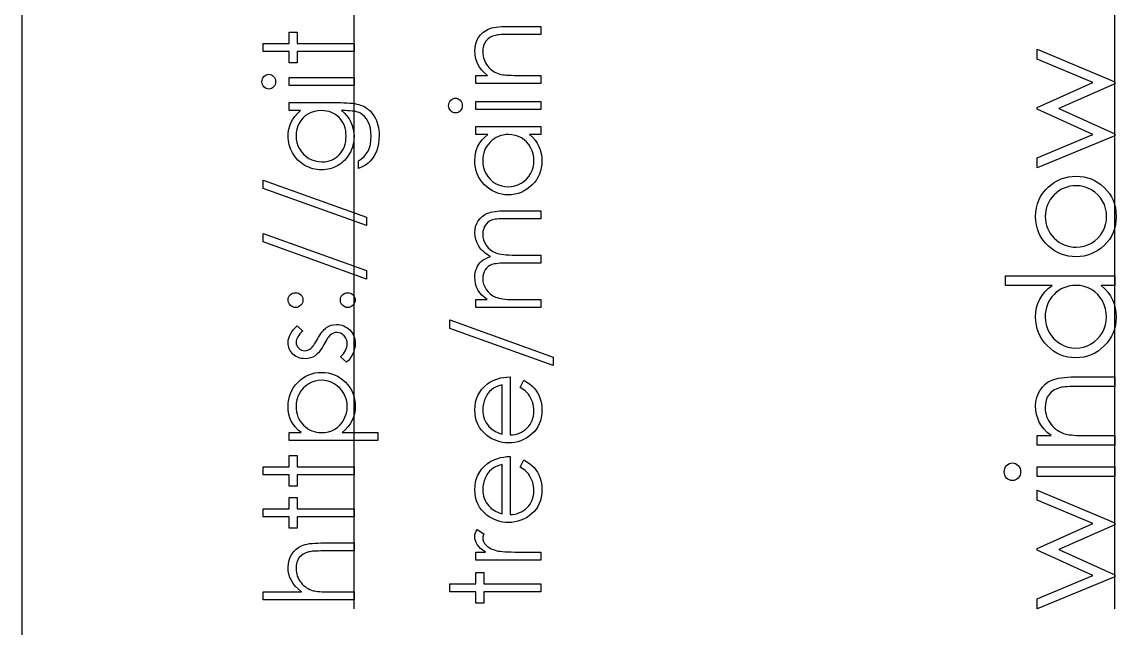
# Model space of a CAD drawing. Header units: millimetres. Extents: x -492 to -44, y 143 to 452.
# Drawn here: x -417.97 to -387.12, y 163.52 to 180.59 of the extents above; entities that cross this region are included whole.
import ezdxf

# ---------------------------------------------------------------- set-up
doc = ezdxf.new("R2010")
doc.units = ezdxf.units.MM

msp = doc.modelspace()

# ---------------------------------------------------------------- linework, layer by layer
at = {"color": 7, "linetype": 'Continuous', "lineweight": 25}
msp.add_line((-417.971, 335.946), (-417.971, 142.946), dxfattribs=at)
at = {"color": 7, "linetype": 'Continuous'}
for p, q in [((-408.607, 164.056), (-408.607, 293.248)), ((-387.161, 164.056), (-387.161, 293.248))]:
    msp.add_line(p, q, dxfattribs=at)
at = {"color": 7, "linetype": 'Continuous', "flags": 128}
for points in [[(-405.171, 178.863), (-405.171, 179.088), (-405.171, 179.088), (-404.841, 179.088), (-404.841, 179.088), (-404.929, 179.161), (-405.004, 179.238), (-405.067, 179.32), (-405.117, 179.405), (-405.154, 179.493), (-405.181, 179.586), (-405.197, 179.683), (-405.203, 179.783), (-405.203, 179.783), (-405.196, 179.884), (-405.177, 179.979), (-405.145, 180.068), (-405.1, 180.151), (-405.044, 180.227), (-404.978, 180.292), (-404.905, 180.346), (-404.822, 180.389), (-404.775, 180.407), (-404.722, 180.423), (-404.663, 180.436), (-404.598, 180.447), (-404.527, 180.455), (-404.45, 180.461), (-404.366, 180.465), (-404.277, 180.466), (-404.277, 180.466), (-403.344, 180.466), (-403.344, 180.466), (-403.344, 180.242), (-403.344, 180.242), (-404.203, 180.242), (-404.203, 180.242), (-404.278, 180.241), (-404.346, 180.24), (-404.407, 180.238), (-404.463, 180.235), (-404.512, 180.231), (-404.554, 180.227), (-404.59, 180.221), (-404.619, 180.215), (-404.619, 180.215), (-404.703, 180.19), (-404.776, 180.154), (-404.838, 180.109), (-404.888, 180.054), (-404.928, 179.99), (-404.956, 179.917), (-404.973, 179.835), (-404.978, 179.744), (-404.978, 179.744), (-404.976, 179.69), (-404.97, 179.637), (-404.959, 179.586), (-404.943, 179.536), (-404.924, 179.487), (-404.9, 179.44), (-404.872, 179.395), (-404.839, 179.351), (-404.803, 179.309), (-404.766, 179.272), (-404.726, 179.237), (-404.683, 179.207), (-404.639, 179.18), (-404.593, 179.157), (-404.545, 179.138), (-404.495, 179.122), (-404.495, 179.122), (-404.458, 179.114), (-404.414, 179.107), (-404.363, 179.101), (-404.305, 179.096), (-404.24, 179.093), (-404.169, 179.09), (-404.09, 179.088), (-404.004, 179.088), (-404.004, 179.088), (-403.344, 179.088), (-403.344, 179.088), (-403.344, 178.863), (-403.344, 178.863), (-405.171, 178.863)], [(-411.17, 179.761), (-411.171, 179.985), (-411.171, 179.985), (-410.434, 179.985), (-410.434, 179.985), (-410.434, 180.306), (-410.434, 180.306), (-410.209, 180.306), (-410.209, 180.306), (-410.209, 179.985), (-410.209, 179.985), (-408.607, 179.985), (-408.607, 179.985), (-408.607, 179.761), (-408.607, 179.761), (-410.209, 179.761), (-410.209, 179.761), (-410.209, 179.44), (-410.209, 179.44), (-410.434, 179.44), (-410.434, 179.44), (-410.434, 179.761), (-410.434, 179.761), (-411.171, 179.761)], [(-389.353, 176.479), (-389.353, 176.768), (-389.353, 176.768), (-387.776, 177.421), (-387.776, 177.421), (-389.353, 178.137), (-389.353, 178.137), (-389.353, 178.183), (-389.353, 178.183), (-387.776, 178.883), (-387.776, 178.883), (-389.353, 179.542), (-389.353, 179.542), (-389.353, 179.825), (-389.353, 179.825), (-387.161, 178.908), (-387.161, 178.908), (-387.161, 178.853), (-387.161, 178.853), (-388.738, 178.152), (-388.738, 178.152), (-387.161, 177.437), (-387.161, 177.437), (-387.161, 177.387), (-387.161, 177.387), (-389.353, 176.479)], [(-411.203, 178.91), (-411.199, 178.952), (-411.189, 178.991), (-411.171, 179.026), (-411.146, 179.058), (-411.117, 179.085), (-411.084, 179.104), (-411.048, 179.116), (-411.009, 179.12), (-411.009, 179.12), (-410.972, 179.116), (-410.937, 179.104), (-410.904, 179.085), (-410.875, 179.058), (-410.85, 179.026), (-410.832, 178.991), (-410.822, 178.952), (-410.818, 178.91), (-410.818, 178.91), (-410.822, 178.869), (-410.832, 178.832), (-410.85, 178.796), (-410.875, 178.764), (-410.904, 178.738), (-410.937, 178.719), (-410.972, 178.707), (-411.009, 178.703), (-411.009, 178.703), (-411.048, 178.707), (-411.084, 178.719), (-411.117, 178.738), (-411.146, 178.764), (-411.171, 178.796), (-411.189, 178.832), (-411.199, 178.869), (-411.203, 178.91)], [(-410.434, 178.799), (-410.434, 179.024), (-410.434, 179.024), (-408.607, 179.024), (-408.607, 179.024), (-408.607, 178.799), (-408.607, 178.799), (-410.434, 178.799)], [(-410.434, 178.094), (-410.434, 178.319), (-410.434, 178.319), (-408.984, 178.319), (-408.984, 178.319), (-408.891, 178.318), (-408.805, 178.315), (-408.725, 178.309), (-408.652, 178.302), (-408.585, 178.292), (-408.525, 178.281), (-408.471, 178.267), (-408.423, 178.252), (-408.423, 178.252), (-408.362, 178.227), (-408.305, 178.198), (-408.252, 178.165), (-408.201, 178.127), (-408.155, 178.085), (-408.112, 178.04), (-408.073, 177.989), (-408.037, 177.935), (-408.005, 177.877), (-407.978, 177.817), (-407.955, 177.753), (-407.936, 177.687), (-407.921, 177.617), (-407.91, 177.545), (-407.903, 177.47), (-407.901, 177.393), (-407.901, 177.393), (-407.905, 177.279), (-407.918, 177.172), (-407.939, 177.071), (-407.969, 176.975), (-408.005, 176.887), (-408.047, 176.807), (-408.095, 176.736), (-408.148, 176.674), (-408.211, 176.617), (-408.287, 176.562), (-408.376, 176.51), (-408.478, 176.46), (-408.478, 176.46), (-408.478, 176.684), (-408.478, 176.684), (-408.394, 176.74), (-408.322, 176.805), (-408.262, 176.877), (-408.212, 176.957), (-408.174, 177.045), (-408.147, 177.144), (-408.131, 177.252), (-408.126, 177.371), (-408.126, 177.371), (-408.131, 177.488), (-408.147, 177.596), (-408.174, 177.694), (-408.212, 177.783), (-408.259, 177.861), (-408.31, 177.927), (-408.367, 177.98), (-408.429, 178.023), (-408.465, 178.04), (-408.505, 178.054), (-408.552, 178.066), (-408.603, 178.076), (-408.66, 178.084), (-408.722, 178.09), (-408.789, 178.093), (-408.862, 178.094), (-408.862, 178.094), (-408.957, 178.094), (-408.957, 178.094), (-408.877, 178.024), (-408.807, 177.947), (-408.747, 177.862), (-408.697, 177.77), (-408.658, 177.673), (-408.629, 177.573), (-408.612, 177.47), (-408.607, 177.364), (-408.607, 177.364), (-408.609, 177.301), (-408.614, 177.24), (-408.624, 177.179), (-408.638, 177.12), (-408.655, 177.061), (-408.676, 177.003), (-408.702, 176.946), (-408.731, 176.891), (-408.763, 176.837), (-408.798, 176.787), (-408.836, 176.739), (-408.877, 176.694), (-408.92, 176.653), (-408.965, 176.615), (-409.014, 176.58), (-409.065, 176.548), (-409.118, 176.52), (-409.173, 176.496), (-409.228, 176.475), (-409.285, 176.458), (-409.343, 176.445), (-409.403, 176.435), (-409.464, 176.429), (-409.526, 176.427), (-409.526, 176.427), (-409.588, 176.429), (-409.65, 176.436), (-409.71, 176.445), (-409.769, 176.459), (-409.827, 176.477), (-409.884, 176.498), (-409.94, 176.524), (-409.995, 176.553), (-410.048, 176.586), (-410.098, 176.622), (-410.145, 176.661), (-410.19, 176.703), (-410.231, 176.749), (-410.27, 176.797), (-410.306, 176.848), (-410.339, 176.902), (-410.368, 176.958), (-410.394, 177.014), (-410.416, 177.072), (-410.434, 177.13), (-410.448, 177.189), (-410.458, 177.249), (-410.464, 177.31), (-410.466, 177.371), (-410.466, 177.371), (-410.461, 177.472), (-410.446, 177.569), (-410.422, 177.662), (-410.388, 177.753), (-410.342, 177.84), (-410.281, 177.927), (-410.205, 178.011), (-410.114, 178.094), (-410.114, 178.094), (-410.434, 178.094)], [(-405.94, 178.237), (-405.936, 178.279), (-405.926, 178.318), (-405.908, 178.353), (-405.883, 178.385), (-405.854, 178.412), (-405.821, 178.431), (-405.785, 178.443), (-405.747, 178.447), (-405.747, 178.447), (-405.709, 178.443), (-405.674, 178.431), (-405.641, 178.412), (-405.612, 178.385), (-405.587, 178.353), (-405.569, 178.318), (-405.559, 178.279), (-405.555, 178.237), (-405.555, 178.237), (-405.559, 178.196), (-405.569, 178.159), (-405.587, 178.123), (-405.612, 178.091), (-405.641, 178.065), (-405.674, 178.046), (-405.709, 178.034), (-405.747, 178.03), (-405.747, 178.03), (-405.785, 178.034), (-405.821, 178.046), (-405.854, 178.065), (-405.883, 178.091), (-405.908, 178.123), (-405.926, 178.159), (-405.936, 178.196), (-405.94, 178.237)], [(-405.171, 178.126), (-405.171, 178.351), (-405.171, 178.351), (-403.344, 178.351), (-403.344, 178.351), (-403.344, 178.126), (-403.344, 178.126), (-405.171, 178.126)], [(-410.241, 177.389), (-410.235, 177.291), (-410.217, 177.196), (-410.188, 177.106), (-410.146, 177.018), (-410.093, 176.937), (-410.032, 176.865), (-409.961, 176.803), (-409.882, 176.749), (-409.796, 176.706), (-409.706, 176.676), (-409.613, 176.658), (-409.517, 176.652), (-409.517, 176.652), (-409.444, 176.655), (-409.375, 176.664), (-409.308, 176.68), (-409.245, 176.702), (-409.186, 176.73), (-409.129, 176.765), (-409.075, 176.806), (-409.025, 176.853), (-408.98, 176.905), (-408.94, 176.961), (-408.907, 177.021), (-408.88, 177.085), (-408.859, 177.152), (-408.843, 177.223), (-408.834, 177.297), (-408.831, 177.376), (-408.831, 177.376), (-408.834, 177.455), (-408.843, 177.53), (-408.858, 177.601), (-408.879, 177.668), (-408.906, 177.731), (-408.94, 177.79), (-408.979, 177.846), (-409.024, 177.897), (-409.074, 177.943), (-409.128, 177.983), (-409.186, 178.017), (-409.247, 178.045), (-409.312, 178.067), (-409.381, 178.082), (-409.453, 178.091), (-409.53, 178.094), (-409.53, 178.094), (-409.63, 178.089), (-409.723, 178.072), (-409.812, 178.043), (-409.895, 178.004), (-409.971, 177.953), (-410.038, 177.894), (-410.098, 177.825), (-410.149, 177.747), (-410.189, 177.662), (-410.218, 177.574), (-410.235, 177.483), (-410.241, 177.389)], [(-405.171, 177.645), (-403.344, 177.645), (-403.344, 177.645), (-403.344, 177.421), (-403.344, 177.421), (-403.66, 177.421), (-403.66, 177.421), (-403.576, 177.343), (-403.503, 177.262), (-403.443, 177.175), (-403.395, 177.084), (-403.359, 176.988), (-403.333, 176.888), (-403.317, 176.784), (-403.312, 176.675), (-403.312, 176.675), (-403.316, 176.578), (-403.329, 176.485), (-403.351, 176.395), (-403.381, 176.309), (-403.42, 176.227), (-403.467, 176.148), (-403.524, 176.073), (-403.589, 176.001), (-403.66, 175.936), (-403.734, 175.879), (-403.813, 175.832), (-403.896, 175.792), (-403.982, 175.761), (-404.071, 175.74), (-404.165, 175.727), (-404.262, 175.722), (-404.262, 175.722), (-404.357, 175.727), (-404.45, 175.74), (-404.538, 175.762), (-404.623, 175.793), (-404.704, 175.833), (-404.782, 175.881), (-404.856, 175.938), (-404.927, 176.004), (-404.991, 176.076), (-405.048, 176.152), (-405.095, 176.231), (-405.134, 176.314), (-405.164, 176.401), (-405.186, 176.491), (-405.198, 176.585), (-405.203, 176.682), (-405.203, 176.682), (-405.197, 176.794), (-405.181, 176.9), (-405.153, 177), (-405.114, 177.096), (-405.063, 177.185), (-404.999, 177.27), (-404.922, 177.348), (-404.833, 177.421), (-404.833, 177.421), (-405.171, 177.421), (-405.171, 177.421), (-405.171, 177.645)], [(-404.978, 176.685), (-404.972, 176.587), (-404.955, 176.493), (-404.925, 176.402), (-404.884, 176.316), (-404.832, 176.236), (-404.771, 176.164), (-404.7, 176.101), (-404.62, 176.046), (-404.534, 176.003), (-404.445, 175.972), (-404.353, 175.953), (-404.26, 175.947), (-404.26, 175.947), (-404.167, 175.953), (-404.075, 175.972), (-403.987, 176.003), (-403.9, 176.047), (-403.819, 176.102), (-403.746, 176.166), (-403.684, 176.238), (-403.632, 176.318), (-403.59, 176.405), (-403.56, 176.495), (-403.542, 176.587), (-403.536, 176.683), (-403.536, 176.683), (-403.542, 176.78), (-403.56, 176.875), (-403.59, 176.966), (-403.631, 177.055), (-403.683, 177.138), (-403.743, 177.211), (-403.811, 177.273), (-403.888, 177.326), (-403.972, 177.367), (-404.06, 177.398), (-404.154, 177.415), (-404.253, 177.421), (-404.253, 177.421), (-404.329, 177.418), (-404.401, 177.408), (-404.471, 177.391), (-404.537, 177.368), (-404.6, 177.338), (-404.66, 177.301), (-404.717, 177.258), (-404.771, 177.208), (-404.819, 177.154), (-404.862, 177.096), (-404.897, 177.035), (-404.926, 176.971), (-404.949, 176.904), (-404.965, 176.834), (-404.975, 176.761), (-404.978, 176.685)], [(-389.392, 175.115), (-389.386, 175.238), (-389.369, 175.355), (-389.341, 175.467), (-389.302, 175.574), (-389.251, 175.675), (-389.189, 175.771), (-389.115, 175.862), (-389.031, 175.948), (-389.031, 175.948), (-388.947, 176.018), (-388.858, 176.079), (-388.767, 176.131), (-388.671, 176.173), (-388.572, 176.206), (-388.469, 176.229), (-388.362, 176.243), (-388.251, 176.248), (-388.251, 176.248), (-388.14, 176.243), (-388.032, 176.228), (-387.928, 176.204), (-387.828, 176.169), (-387.731, 176.124), (-387.637, 176.07), (-387.547, 176.005), (-387.461, 175.931), (-387.382, 175.848), (-387.313, 175.761), (-387.255, 175.667), (-387.207, 175.568), (-387.17, 175.463), (-387.144, 175.353), (-387.128, 175.237), (-387.123, 175.115), (-387.123, 175.115), (-387.128, 174.992), (-387.144, 174.875), (-387.17, 174.765), (-387.207, 174.66), (-387.255, 174.56), (-387.313, 174.466), (-387.382, 174.378), (-387.461, 174.296), (-387.547, 174.222), (-387.637, 174.157), (-387.731, 174.103), (-387.828, 174.058), (-387.928, 174.023), (-388.032, 173.999), (-388.14, 173.984), (-388.251, 173.979), (-388.251, 173.979), (-388.361, 173.984), (-388.468, 173.997), (-388.571, 174.021), (-388.669, 174.054), (-388.765, 174.096), (-388.857, 174.148), (-388.945, 174.209), (-389.029, 174.279), (-389.029, 174.279), (-389.114, 174.365), (-389.188, 174.455), (-389.25, 174.551), (-389.301, 174.654), (-389.341, 174.761), (-389.369, 174.873), (-389.386, 174.991), (-389.392, 175.115)], [(-411.17, 176.139), (-408.254, 175.093), (-408.254, 175.093), (-408.254, 174.857), (-408.254, 174.857), (-411.171, 175.903), (-411.171, 175.903), (-411.171, 176.139)], [(-389.122, 175.113), (-389.118, 175.026), (-389.106, 174.942), (-389.087, 174.861), (-389.059, 174.783), (-389.023, 174.708), (-388.979, 174.637), (-388.927, 174.568), (-388.867, 174.503), (-388.802, 174.443), (-388.733, 174.392), (-388.66, 174.348), (-388.585, 174.312), (-388.506, 174.284), (-388.424, 174.264), (-388.338, 174.252), (-388.249, 174.248), (-388.249, 174.248), (-388.135, 174.255), (-388.023, 174.277), (-387.916, 174.314), (-387.814, 174.364), (-387.719, 174.427), (-387.635, 174.501), (-387.563, 174.585), (-387.502, 174.678), (-387.454, 174.78), (-387.419, 174.886), (-387.398, 174.997), (-387.392, 175.113), (-387.392, 175.113), (-387.398, 175.229), (-387.419, 175.341), (-387.454, 175.446), (-387.502, 175.548), (-387.563, 175.642), (-387.635, 175.726), (-387.719, 175.799), (-387.814, 175.862), (-387.916, 175.913), (-388.023, 175.95), (-388.135, 175.972), (-388.249, 175.979), (-388.249, 175.979), (-388.338, 175.975), (-388.424, 175.963), (-388.506, 175.943), (-388.585, 175.915), (-388.66, 175.879), (-388.733, 175.835), (-388.802, 175.783), (-388.867, 175.723), (-388.927, 175.657), (-388.979, 175.589), (-389.023, 175.517), (-389.059, 175.443), (-389.087, 175.365), (-389.106, 175.284), (-389.118, 175.2), (-389.123, 175.113)], [(-405.171, 172.549), (-405.171, 172.774), (-405.171, 172.774), (-404.853, 172.774), (-404.853, 172.774), (-404.935, 172.836), (-405.005, 172.899), (-405.064, 172.962), (-405.11, 173.027), (-405.11, 173.027), (-405.151, 173.118), (-405.18, 173.211), (-405.197, 173.306), (-405.203, 173.404), (-405.203, 173.404), (-405.199, 173.47), (-405.19, 173.534), (-405.173, 173.596), (-405.15, 173.657), (-405.122, 173.715), (-405.089, 173.766), (-405.052, 173.813), (-405.011, 173.853), (-404.963, 173.89), (-404.905, 173.924), (-404.838, 173.956), (-404.762, 173.985), (-404.762, 173.985), (-404.814, 174.015), (-404.863, 174.047), (-404.909, 174.081), (-404.952, 174.117), (-404.991, 174.154), (-405.028, 174.193), (-405.061, 174.234), (-405.091, 174.278), (-405.14, 174.367), (-405.175, 174.46), (-405.196, 174.555), (-405.203, 174.655), (-405.203, 174.655), (-405.197, 174.747), (-405.179, 174.833), (-405.15, 174.914), (-405.108, 174.989), (-405.056, 175.056), (-404.994, 175.115), (-404.923, 175.164), (-404.843, 175.204), (-404.798, 175.22), (-404.748, 175.234), (-404.691, 175.246), (-404.63, 175.256), (-404.564, 175.264), (-404.493, 175.269), (-404.416, 175.273), (-404.333, 175.274), (-404.333, 175.274), (-403.344, 175.274), (-403.344, 175.274), (-403.344, 175.049), (-403.344, 175.049), (-404.334, 175.049), (-404.334, 175.049), (-404.404, 175.049), (-404.469, 175.047), (-404.528, 175.043), (-404.581, 175.039), (-404.628, 175.033), (-404.67, 175.025), (-404.706, 175.017), (-404.736, 175.007), (-404.788, 174.982), (-404.835, 174.949), (-404.876, 174.909), (-404.912, 174.861), (-404.941, 174.808), (-404.962, 174.749), (-404.974, 174.685), (-404.978, 174.616), (-404.978, 174.616), (-404.972, 174.531), (-404.953, 174.451), (-404.922, 174.373), (-404.878, 174.3), (-404.824, 174.232), (-404.762, 174.175), (-404.69, 174.128), (-404.611, 174.09), (-404.566, 174.074), (-404.514, 174.061), (-404.455, 174.05), (-404.388, 174.04), (-404.316, 174.033), (-404.236, 174.028), (-404.149, 174.025), (-404.054, 174.024), (-404.054, 174.024), (-403.344, 174.024), (-403.344, 174.024), (-403.344, 173.799), (-403.344, 173.799), (-404.273, 173.799), (-404.273, 173.799), (-404.351, 173.799), (-404.424, 173.797), (-404.49, 173.793), (-404.549, 173.789), (-404.601, 173.783), (-404.647, 173.776), (-404.686, 173.767), (-404.719, 173.757), (-404.775, 173.733), (-404.825, 173.7), (-404.869, 173.66), (-404.908, 173.611), (-404.939, 173.557), (-404.961, 173.498), (-404.974, 173.434), (-404.978, 173.365), (-404.978, 173.365), (-404.972, 173.283), (-404.954, 173.205), (-404.923, 173.129), (-404.881, 173.056), (-404.828, 172.988), (-404.766, 172.93), (-404.696, 172.882), (-404.618, 172.843), (-404.574, 172.827), (-404.525, 172.813), (-404.47, 172.801), (-404.409, 172.791), (-404.343, 172.783), (-404.272, 172.778), (-404.195, 172.775), (-404.113, 172.774), (-404.113, 172.774), (-403.344, 172.774), (-403.344, 172.774), (-403.344, 172.549), (-403.344, 172.549), (-405.171, 172.549)], [(-411.17, 174.633), (-408.254, 173.587), (-408.254, 173.587), (-408.254, 173.351), (-408.254, 173.351), (-411.171, 174.396), (-411.171, 174.396), (-411.171, 174.633)], [(-390.238, 173.44), (-387.161, 173.44), (-387.161, 173.44), (-387.161, 173.171), (-387.161, 173.171), (-387.54, 173.171), (-387.54, 173.171), (-387.439, 173.078), (-387.352, 172.98), (-387.281, 172.875), (-387.223, 172.766), (-387.179, 172.651), (-387.148, 172.532), (-387.129, 172.406), (-387.123, 172.276), (-387.123, 172.276), (-387.128, 172.16), (-387.144, 172.048), (-387.169, 171.94), (-387.206, 171.837), (-387.252, 171.738), (-387.31, 171.643), (-387.377, 171.553), (-387.455, 171.467), (-387.54, 171.389), (-387.63, 171.321), (-387.724, 171.264), (-387.823, 171.216), (-387.927, 171.179), (-388.034, 171.154), (-388.147, 171.138), (-388.263, 171.133), (-388.263, 171.133), (-388.377, 171.138), (-388.488, 171.154), (-388.594, 171.18), (-388.696, 171.217), (-388.793, 171.265), (-388.886, 171.323), (-388.976, 171.391), (-389.061, 171.47), (-389.138, 171.557), (-389.206, 171.648), (-389.263, 171.743), (-389.309, 171.843), (-389.346, 171.947), (-389.371, 172.055), (-389.386, 172.167), (-389.392, 172.284), (-389.392, 172.284), (-389.385, 172.418), (-389.363, 172.545), (-389.327, 172.666), (-389.276, 172.78), (-389.211, 172.888), (-389.132, 172.99), (-389.037, 173.083), (-388.929, 173.171), (-388.929, 173.171), (-390.238, 173.171), (-390.238, 173.171), (-390.238, 173.44)], [(-389.122, 172.288), (-389.115, 172.17), (-389.094, 172.057), (-389.059, 171.949), (-389.01, 171.845), (-388.947, 171.749), (-388.874, 171.663), (-388.788, 171.587), (-388.692, 171.521), (-388.589, 171.469), (-388.482, 171.432), (-388.373, 171.409), (-388.26, 171.402), (-388.26, 171.402), (-388.148, 171.41), (-388.039, 171.432), (-387.933, 171.47), (-387.828, 171.523), (-387.731, 171.589), (-387.644, 171.664), (-387.57, 171.751), (-387.507, 171.848), (-387.456, 171.952), (-387.421, 172.059), (-387.399, 172.17), (-387.392, 172.285), (-387.392, 172.285), (-387.399, 172.402), (-387.42, 172.515), (-387.456, 172.625), (-387.506, 172.732), (-387.568, 172.832), (-387.64, 172.919), (-387.722, 172.994), (-387.814, 173.057), (-387.915, 173.107), (-388.021, 173.143), (-388.133, 173.164), (-388.252, 173.171), (-388.252, 173.171), (-388.343, 173.167), (-388.43, 173.155), (-388.514, 173.135), (-388.593, 173.107), (-388.669, 173.071), (-388.741, 173.027), (-388.809, 172.976), (-388.873, 172.916), (-388.931, 172.85), (-388.983, 172.781), (-389.025, 172.708), (-389.06, 172.631), (-389.088, 172.551), (-389.107, 172.467), (-389.119, 172.379), (-389.123, 172.288)], [(-410.465, 172.758), (-410.462, 172.799), (-410.451, 172.838), (-410.432, 172.873), (-410.405, 172.905), (-410.373, 172.931), (-410.338, 172.951), (-410.299, 172.962), (-410.257, 172.966), (-410.257, 172.966), (-410.215, 172.962), (-410.177, 172.951), (-410.142, 172.931), (-410.11, 172.905), (-410.083, 172.873), (-410.064, 172.838), (-410.053, 172.799), (-410.049, 172.758), (-410.049, 172.758), (-410.053, 172.716), (-410.064, 172.678), (-410.083, 172.642), (-410.11, 172.61), (-410.142, 172.584), (-410.177, 172.565), (-410.215, 172.553), (-410.257, 172.549), (-410.257, 172.549), (-410.298, 172.553), (-410.337, 172.565), (-410.372, 172.584), (-410.404, 172.61), (-410.431, 172.642), (-410.45, 172.678), (-410.462, 172.716), (-410.466, 172.758)], [(-408.991, 172.758), (-408.987, 172.799), (-408.976, 172.838), (-408.957, 172.873), (-408.931, 172.905), (-408.899, 172.931), (-408.864, 172.951), (-408.825, 172.962), (-408.783, 172.966), (-408.783, 172.966), (-408.742, 172.962), (-408.703, 172.951), (-408.668, 172.931), (-408.636, 172.905), (-408.609, 172.873), (-408.59, 172.838), (-408.579, 172.799), (-408.575, 172.758), (-408.575, 172.758), (-408.579, 172.716), (-408.59, 172.678), (-408.609, 172.642), (-408.636, 172.61), (-408.668, 172.584), (-408.703, 172.565), (-408.742, 172.553), (-408.783, 172.549), (-408.783, 172.549), (-408.825, 172.553), (-408.864, 172.565), (-408.899, 172.584), (-408.931, 172.61), (-408.957, 172.642), (-408.976, 172.678), (-408.987, 172.716), (-408.991, 172.758)], [(-405.908, 172.197), (-402.991, 171.151), (-402.991, 171.151), (-402.991, 170.915), (-402.991, 170.915), (-405.908, 171.96), (-405.908, 171.96), (-405.908, 172.197)], [(-410.206, 172.036), (-410.049, 171.884), (-410.049, 171.884), (-410.094, 171.844), (-410.133, 171.804), (-410.166, 171.764), (-410.193, 171.725), (-410.214, 171.685), (-410.229, 171.646), (-410.238, 171.607), (-410.241, 171.569), (-410.241, 171.569), (-410.237, 171.522), (-410.223, 171.478), (-410.2, 171.438), (-410.168, 171.401), (-410.129, 171.37), (-410.087, 171.349), (-410.043, 171.336), (-409.995, 171.331), (-409.995, 171.331), (-409.952, 171.335), (-409.911, 171.347), (-409.87, 171.366), (-409.83, 171.393), (-409.83, 171.393), (-409.809, 171.411), (-409.788, 171.433), (-409.765, 171.459), (-409.742, 171.49), (-409.718, 171.525), (-409.693, 171.564), (-409.668, 171.607), (-409.641, 171.654), (-409.641, 171.654), (-409.608, 171.712), (-409.576, 171.766), (-409.543, 171.814), (-409.511, 171.858), (-409.479, 171.896), (-409.447, 171.93), (-409.416, 171.959), (-409.385, 171.983), (-409.385, 171.983), (-409.32, 172.02), (-409.251, 172.047), (-409.179, 172.063), (-409.102, 172.069), (-409.102, 172.069), (-409.048, 172.066), (-408.996, 172.059), (-408.946, 172.047), (-408.899, 172.03), (-408.853, 172.008), (-408.809, 171.982), (-408.768, 171.951), (-408.728, 171.915), (-408.692, 171.876), (-408.661, 171.834), (-408.635, 171.79), (-408.613, 171.743), (-408.596, 171.694), (-408.584, 171.643), (-408.577, 171.589), (-408.575, 171.533), (-408.575, 171.533), (-408.579, 171.458), (-408.591, 171.384), (-408.612, 171.312), (-408.641, 171.241), (-408.677, 171.175), (-408.719, 171.114), (-408.767, 171.059), (-408.822, 171.011), (-408.822, 171.011), (-408.991, 171.16), (-408.991, 171.16), (-408.946, 171.203), (-408.907, 171.246), (-408.874, 171.291), (-408.847, 171.335), (-408.826, 171.381), (-408.811, 171.427), (-408.802, 171.474), (-408.799, 171.522), (-408.799, 171.522), (-408.804, 171.586), (-408.821, 171.646), (-408.848, 171.7), (-408.887, 171.75), (-408.932, 171.791), (-408.982, 171.821), (-409.035, 171.838), (-409.093, 171.844), (-409.093, 171.844), (-409.14, 171.84), (-409.185, 171.829), (-409.228, 171.81), (-409.267, 171.783), (-409.267, 171.783), (-409.286, 171.765), (-409.307, 171.742), (-409.329, 171.715), (-409.351, 171.683), (-409.376, 171.646), (-409.401, 171.604), (-409.427, 171.557), (-409.455, 171.506), (-409.455, 171.506), (-409.487, 171.45), (-409.519, 171.399), (-409.55, 171.353), (-409.581, 171.311), (-409.612, 171.274), (-409.643, 171.242), (-409.674, 171.214), (-409.705, 171.191), (-409.705, 171.191), (-409.768, 171.154), (-409.837, 171.128), (-409.909, 171.112), (-409.986, 171.107), (-409.986, 171.107), (-410.037, 171.109), (-410.085, 171.115), (-410.131, 171.126), (-410.175, 171.14), (-410.217, 171.158), (-410.257, 171.181), (-410.294, 171.207), (-410.329, 171.238), (-410.361, 171.272), (-410.389, 171.308), (-410.413, 171.346), (-410.432, 171.386), (-410.447, 171.428), (-410.457, 171.473), (-410.464, 171.52), (-410.466, 171.569), (-410.466, 171.569), (-410.462, 171.627), (-410.45, 171.685), (-410.429, 171.743), (-410.4, 171.802), (-410.364, 171.86), (-410.319, 171.919), (-410.267, 171.978), (-410.206, 172.036)], [(-410.434, 168.799), (-410.434, 169.024), (-410.434, 169.024), (-410.095, 169.024), (-410.095, 169.024), (-410.185, 169.097), (-410.262, 169.176), (-410.326, 169.26), (-410.377, 169.35), (-410.416, 169.445), (-410.444, 169.545), (-410.46, 169.651), (-410.466, 169.762), (-410.466, 169.762), (-410.461, 169.859), (-410.449, 169.953), (-410.427, 170.043), (-410.396, 170.13), (-410.358, 170.213), (-410.31, 170.292), (-410.254, 170.368), (-410.19, 170.44), (-410.119, 170.507), (-410.044, 170.564), (-409.967, 170.612), (-409.886, 170.652), (-409.801, 170.683), (-409.712, 170.705), (-409.62, 170.718), (-409.525, 170.722), (-409.525, 170.722), (-409.428, 170.718), (-409.334, 170.705), (-409.245, 170.683), (-409.158, 170.653), (-409.076, 170.613), (-408.997, 170.565), (-408.923, 170.509), (-408.852, 170.443), (-408.786, 170.371), (-408.73, 170.296), (-408.683, 170.217), (-408.644, 170.135), (-408.614, 170.049), (-408.592, 169.959), (-408.579, 169.865), (-408.575, 169.769), (-408.575, 169.769), (-408.58, 169.66), (-408.597, 169.555), (-408.626, 169.456), (-408.666, 169.36), (-408.717, 169.27), (-408.779, 169.183), (-408.853, 169.101), (-408.938, 169.024), (-408.938, 169.024), (-407.934, 169.024), (-407.934, 169.024), (-407.934, 168.799), (-407.934, 168.799), (-410.434, 168.799)], [(-403.921, 170.299), (-403.816, 170.498), (-403.816, 170.498), (-403.732, 170.449), (-403.657, 170.396), (-403.591, 170.34), (-403.533, 170.28), (-403.482, 170.217), (-403.437, 170.149), (-403.399, 170.078), (-403.368, 170.003), (-403.344, 169.923), (-403.326, 169.838), (-403.315, 169.749), (-403.312, 169.654), (-403.312, 169.654), (-403.316, 169.549), (-403.33, 169.45), (-403.352, 169.357), (-403.384, 169.269), (-403.424, 169.188), (-403.474, 169.112), (-403.533, 169.042), (-403.6, 168.979), (-403.673, 168.921), (-403.749, 168.872), (-403.827, 168.83), (-403.907, 168.796), (-403.99, 168.769), (-404.075, 168.75), (-404.163, 168.739), (-404.252, 168.735), (-404.252, 168.735), (-404.336, 168.739), (-404.419, 168.748), (-404.498, 168.765), (-404.576, 168.788), (-404.651, 168.817), (-404.724, 168.853), (-404.794, 168.896), (-404.862, 168.946), (-404.862, 168.946), (-404.942, 169.015), (-405.011, 169.09), (-405.07, 169.171), (-405.118, 169.258), (-405.155, 169.35), (-405.181, 169.447), (-405.197, 169.55), (-405.203, 169.66), (-405.203, 169.66), (-405.197, 169.772), (-405.18, 169.879), (-405.152, 169.979), (-405.113, 170.074), (-405.063, 170.163), (-405, 170.246), (-404.927, 170.324), (-404.843, 170.395), (-404.843, 170.395), (-404.778, 170.441), (-404.708, 170.481), (-404.635, 170.515), (-404.558, 170.543), (-404.477, 170.565), (-404.391, 170.581), (-404.302, 170.59), (-404.209, 170.594), (-404.209, 170.594), (-404.209, 168.96), (-404.209, 168.96), (-404.137, 168.964), (-404.068, 168.974), (-404.002, 168.99), (-403.94, 169.012), (-403.882, 169.039), (-403.826, 169.072), (-403.774, 169.111), (-403.725, 169.156), (-403.681, 169.205), (-403.642, 169.257), (-403.61, 169.311), (-403.583, 169.369), (-403.563, 169.429), (-403.548, 169.492), (-403.539, 169.558), (-403.536, 169.626), (-403.536, 169.626), (-403.539, 169.693), (-403.547, 169.759), (-403.56, 169.824), (-403.579, 169.888), (-403.602, 169.95), (-403.629, 170.006), (-403.659, 170.058), (-403.692, 170.105), (-403.733, 170.15), (-403.785, 170.198), (-403.847, 170.248), (-403.921, 170.299)], [(-389.353, 168.671), (-389.353, 168.94), (-389.353, 168.94), (-388.958, 168.94), (-388.958, 168.94), (-389.064, 169.029), (-389.154, 169.121), (-389.229, 169.219), (-389.288, 169.321), (-389.334, 169.427), (-389.366, 169.538), (-389.385, 169.654), (-389.392, 169.774), (-389.392, 169.774), (-389.384, 169.896), (-389.361, 170.01), (-389.322, 170.117), (-389.268, 170.217), (-389.201, 170.307), (-389.123, 170.385), (-389.034, 170.45), (-388.935, 170.502), (-388.878, 170.524), (-388.815, 170.542), (-388.744, 170.558), (-388.666, 170.571), (-388.581, 170.581), (-388.488, 170.588), (-388.388, 170.593), (-388.281, 170.594), (-388.281, 170.594), (-387.161, 170.594), (-387.161, 170.594), (-387.161, 170.325), (-387.161, 170.325), (-388.192, 170.325), (-388.192, 170.325), (-388.282, 170.324), (-388.364, 170.323), (-388.438, 170.321), (-388.504, 170.317), (-388.563, 170.312), (-388.613, 170.307), (-388.656, 170.3), (-388.691, 170.293), (-388.691, 170.293), (-388.792, 170.262), (-388.879, 170.22), (-388.954, 170.166), (-389.014, 170.1), (-389.062, 170.023), (-389.096, 169.936), (-389.116, 169.837), (-389.123, 169.728), (-389.123, 169.728), (-389.12, 169.663), (-389.112, 169.6), (-389.099, 169.538), (-389.081, 169.478), (-389.057, 169.42), (-389.029, 169.363), (-388.995, 169.309), (-388.956, 169.256), (-388.912, 169.206), (-388.867, 169.161), (-388.819, 169.12), (-388.769, 169.083), (-388.716, 169.051), (-388.66, 169.024), (-388.602, 169), (-388.542, 168.982), (-388.542, 168.982), (-388.498, 168.972), (-388.445, 168.964), (-388.384, 168.957), (-388.314, 168.951), (-388.237, 168.946), (-388.151, 168.943), (-388.056, 168.941), (-387.954, 168.94), (-387.954, 168.94), (-387.161, 168.94), (-387.161, 168.94), (-387.161, 168.671), (-387.161, 168.671), (-389.353, 168.671)], [(-410.241, 169.76), (-410.238, 169.684), (-410.228, 169.611), (-410.212, 169.54), (-410.189, 169.473), (-410.16, 169.409), (-410.125, 169.349), (-410.082, 169.291), (-410.033, 169.236), (-409.98, 169.186), (-409.923, 169.143), (-409.863, 169.107), (-409.8, 169.077), (-409.734, 169.054), (-409.664, 169.037), (-409.592, 169.027), (-409.516, 169.024), (-409.516, 169.024), (-409.417, 169.03), (-409.323, 169.047), (-409.235, 169.077), (-409.151, 169.118), (-409.074, 169.171), (-409.006, 169.234), (-408.946, 169.307), (-408.894, 169.39), (-408.853, 169.48), (-408.822, 169.572), (-408.805, 169.666), (-408.799, 169.763), (-408.799, 169.763), (-408.805, 169.858), (-408.823, 169.951), (-408.853, 170.04), (-408.895, 170.126), (-408.947, 170.207), (-409.009, 170.279), (-409.081, 170.342), (-409.163, 170.397), (-409.25, 170.441), (-409.338, 170.473), (-409.429, 170.491), (-409.523, 170.498), (-409.523, 170.498), (-409.616, 170.492), (-409.707, 170.473), (-409.797, 170.442), (-409.883, 170.398), (-409.963, 170.344), (-410.034, 170.281), (-410.095, 170.209), (-410.147, 170.129), (-410.188, 170.042), (-410.218, 169.952), (-410.235, 169.858), (-410.241, 169.76)], [(-404.433, 170.37), (-404.522, 170.343), (-404.601, 170.311), (-404.671, 170.273), (-404.731, 170.23), (-404.784, 170.181), (-404.831, 170.124), (-404.874, 170.06), (-404.91, 169.988), (-404.94, 169.912), (-404.961, 169.833), (-404.974, 169.753), (-404.978, 169.671), (-404.978, 169.671), (-404.976, 169.604), (-404.968, 169.539), (-404.954, 169.476), (-404.935, 169.417), (-404.911, 169.359), (-404.882, 169.304), (-404.847, 169.251), (-404.807, 169.2), (-404.807, 169.2), (-404.774, 169.165), (-404.737, 169.133), (-404.696, 169.102), (-404.651, 169.074), (-404.603, 169.048), (-404.55, 169.024), (-404.494, 169.003), (-404.434, 168.983), (-404.434, 168.983), (-404.434, 170.37)], [(-411.17, 167.838), (-411.171, 168.062), (-411.171, 168.062), (-410.434, 168.062), (-410.434, 168.062), (-410.434, 168.383), (-410.434, 168.383), (-410.209, 168.383), (-410.209, 168.383), (-410.209, 168.062), (-410.209, 168.062), (-408.607, 168.062), (-408.607, 168.062), (-408.607, 167.838), (-408.607, 167.838), (-410.209, 167.838), (-410.209, 167.838), (-410.209, 167.517), (-410.209, 167.517), (-410.434, 167.517), (-410.434, 167.517), (-410.434, 167.838), (-410.434, 167.838), (-411.171, 167.838)], [(-403.921, 168.055), (-403.816, 168.254), (-403.816, 168.254), (-403.732, 168.205), (-403.657, 168.153), (-403.591, 168.097), (-403.533, 168.037), (-403.482, 167.973), (-403.437, 167.906), (-403.399, 167.834), (-403.368, 167.759), (-403.344, 167.679), (-403.326, 167.595), (-403.315, 167.505), (-403.312, 167.411), (-403.312, 167.411), (-403.316, 167.305), (-403.33, 167.206), (-403.352, 167.113), (-403.384, 167.025), (-403.424, 166.944), (-403.474, 166.869), (-403.533, 166.799), (-403.6, 166.735), (-403.673, 166.678), (-403.749, 166.628), (-403.827, 166.587), (-403.907, 166.553), (-403.99, 166.526), (-404.075, 166.507), (-404.163, 166.496), (-404.252, 166.492), (-404.252, 166.492), (-404.336, 166.495), (-404.419, 166.505), (-404.498, 166.521), (-404.576, 166.544), (-404.651, 166.574), (-404.724, 166.61), (-404.794, 166.653), (-404.862, 166.702), (-404.862, 166.702), (-404.942, 166.772), (-405.011, 166.847), (-405.07, 166.927), (-405.118, 167.014), (-405.155, 167.106), (-405.181, 167.204), (-405.197, 167.307), (-405.203, 167.416), (-405.203, 167.416), (-405.197, 167.528), (-405.18, 167.635), (-405.152, 167.736), (-405.113, 167.83), (-405.063, 167.919), (-405, 168.003), (-404.927, 168.08), (-404.843, 168.152), (-404.843, 168.152), (-404.778, 168.198), (-404.708, 168.237), (-404.635, 168.271), (-404.558, 168.299), (-404.477, 168.321), (-404.391, 168.337), (-404.302, 168.347), (-404.209, 168.351), (-404.209, 168.351), (-404.209, 166.716), (-404.209, 166.716), (-404.137, 166.72), (-404.068, 166.73), (-404.002, 166.747), (-403.94, 166.769), (-403.882, 166.796), (-403.826, 166.829), (-403.774, 166.868), (-403.725, 166.912), (-403.681, 166.961), (-403.642, 167.013), (-403.61, 167.068), (-403.583, 167.125), (-403.563, 167.185), (-403.548, 167.248), (-403.539, 167.314), (-403.536, 167.383), (-403.536, 167.383), (-403.539, 167.45), (-403.547, 167.515), (-403.56, 167.58), (-403.579, 167.644), (-403.602, 167.706), (-403.629, 167.763), (-403.659, 167.814), (-403.692, 167.861), (-403.733, 167.907), (-403.785, 167.954), (-403.847, 168.004), (-403.921, 168.055)], [(-404.433, 168.126), (-404.522, 168.1), (-404.601, 168.067), (-404.671, 168.03), (-404.731, 167.986), (-404.784, 167.937), (-404.831, 167.88), (-404.874, 167.816), (-404.91, 167.745), (-404.94, 167.668), (-404.961, 167.59), (-404.974, 167.51), (-404.978, 167.428), (-404.978, 167.428), (-404.976, 167.36), (-404.968, 167.295), (-404.954, 167.233), (-404.935, 167.173), (-404.911, 167.115), (-404.882, 167.06), (-404.847, 167.007), (-404.807, 166.957), (-404.807, 166.957), (-404.774, 166.922), (-404.737, 166.889), (-404.696, 166.859), (-404.651, 166.831), (-404.603, 166.805), (-404.55, 166.781), (-404.494, 166.759), (-404.434, 166.739), (-404.434, 166.739), (-404.434, 168.126)], [(-390.276, 167.92), (-390.272, 167.97), (-390.26, 168.016), (-390.238, 168.059), (-390.209, 168.097), (-390.173, 168.13), (-390.133, 168.152), (-390.091, 168.166), (-390.044, 168.171), (-390.044, 168.171), (-389.999, 168.166), (-389.957, 168.152), (-389.918, 168.13), (-389.883, 168.097), (-389.853, 168.059), (-389.832, 168.016), (-389.819, 167.97), (-389.815, 167.92), (-389.815, 167.92), (-389.819, 167.871), (-389.832, 167.826), (-389.853, 167.783), (-389.883, 167.744), (-389.918, 167.713), (-389.957, 167.69), (-389.999, 167.676), (-390.044, 167.671), (-390.044, 167.671), (-390.091, 167.676), (-390.133, 167.69), (-390.173, 167.713), (-390.209, 167.744), (-390.238, 167.783), (-390.26, 167.826), (-390.272, 167.871), (-390.276, 167.92)], [(-389.353, 167.786), (-389.353, 168.056), (-389.353, 168.056), (-387.161, 168.056), (-387.161, 168.056), (-387.161, 167.786), (-387.161, 167.786), (-389.353, 167.786)], [(-389.353, 164.056), (-389.353, 164.345), (-389.353, 164.345), (-387.776, 164.998), (-387.776, 164.998), (-389.353, 165.714), (-389.353, 165.714), (-389.353, 165.759), (-389.353, 165.759), (-387.776, 166.46), (-387.776, 166.46), (-389.353, 167.119), (-389.353, 167.119), (-389.353, 167.402), (-389.353, 167.402), (-387.161, 166.485), (-387.161, 166.485), (-387.161, 166.429), (-387.161, 166.429), (-388.738, 165.729), (-388.738, 165.729), (-387.161, 165.014), (-387.161, 165.014), (-387.161, 164.964), (-387.161, 164.964), (-389.353, 164.056)], [(-411.17, 166.652), (-411.171, 166.876), (-411.171, 166.876), (-410.434, 166.876), (-410.434, 166.876), (-410.434, 167.197), (-410.434, 167.197), (-410.209, 167.197), (-410.209, 167.197), (-410.209, 166.876), (-410.209, 166.876), (-408.607, 166.876), (-408.607, 166.876), (-408.607, 166.652), (-408.607, 166.652), (-410.209, 166.652), (-410.209, 166.652), (-410.209, 166.331), (-410.209, 166.331), (-410.434, 166.331), (-410.434, 166.331), (-410.434, 166.652), (-410.434, 166.652), (-411.171, 166.652)], [(-405.171, 165.434), (-405.171, 165.658), (-405.171, 165.658), (-404.902, 165.658), (-404.902, 165.658), (-404.976, 165.709), (-405.039, 165.762), (-405.091, 165.816), (-405.132, 165.871), (-405.163, 165.927), (-405.185, 165.985), (-405.198, 166.044), (-405.203, 166.104), (-405.203, 166.104), (-405.199, 166.151), (-405.187, 166.199), (-405.168, 166.248), (-405.14, 166.299), (-405.14, 166.299), (-404.946, 166.176), (-404.946, 166.176), (-404.96, 166.144), (-404.97, 166.113), (-404.976, 166.086), (-404.978, 166.061), (-404.978, 166.061), (-404.972, 166.008), (-404.954, 165.955), (-404.925, 165.903), (-404.883, 165.852), (-404.857, 165.828), (-404.828, 165.804), (-404.796, 165.783), (-404.76, 165.763), (-404.722, 165.745), (-404.679, 165.728), (-404.633, 165.712), (-404.585, 165.698), (-404.585, 165.698), (-404.541, 165.689), (-404.487, 165.681), (-404.424, 165.674), (-404.35, 165.668), (-404.267, 165.664), (-404.174, 165.661), (-404.071, 165.659), (-403.958, 165.658), (-403.958, 165.658), (-403.344, 165.658), (-403.344, 165.658), (-403.344, 165.434), (-403.344, 165.434), (-405.171, 165.434)], [(-411.17, 164.312), (-411.171, 164.536), (-411.171, 164.536), (-410.088, 164.536), (-410.088, 164.536), (-410.177, 164.611), (-410.254, 164.689), (-410.319, 164.77), (-410.372, 164.855), (-410.413, 164.944), (-410.442, 165.036), (-410.46, 165.132), (-410.466, 165.232), (-410.466, 165.232), (-410.459, 165.333), (-410.44, 165.428), (-410.407, 165.517), (-410.362, 165.6), (-410.306, 165.675), (-410.241, 165.74), (-410.168, 165.794), (-410.085, 165.838), (-410.038, 165.856), (-409.985, 165.872), (-409.927, 165.885), (-409.862, 165.896), (-409.79, 165.904), (-409.713, 165.91), (-409.629, 165.914), (-409.54, 165.915), (-409.54, 165.915), (-408.607, 165.915), (-408.607, 165.915), (-408.607, 165.69), (-408.607, 165.69), (-409.466, 165.69), (-409.466, 165.69), (-409.541, 165.69), (-409.609, 165.689), (-409.67, 165.687), (-409.725, 165.684), (-409.774, 165.68), (-409.817, 165.676), (-409.853, 165.67), (-409.882, 165.664), (-409.882, 165.664), (-409.966, 165.637), (-410.038, 165.601), (-410.101, 165.556), (-410.151, 165.502), (-410.191, 165.438), (-410.219, 165.365), (-410.236, 165.283), (-410.241, 165.192), (-410.241, 165.192), (-410.239, 165.138), (-410.233, 165.085), (-410.222, 165.034), (-410.206, 164.984), (-410.187, 164.936), (-410.163, 164.889), (-410.135, 164.843), (-410.102, 164.799), (-410.066, 164.758), (-410.028, 164.72), (-409.988, 164.686), (-409.946, 164.656), (-409.902, 164.629), (-409.856, 164.606), (-409.808, 164.587), (-409.757, 164.571), (-409.757, 164.571), (-409.721, 164.563), (-409.677, 164.556), (-409.627, 164.55), (-409.569, 164.545), (-409.504, 164.541), (-409.432, 164.538), (-409.353, 164.537), (-409.267, 164.536), (-409.267, 164.536), (-408.607, 164.536), (-408.607, 164.536), (-408.607, 164.312), (-408.607, 164.312), (-411.171, 164.312)], [(-405.908, 164.536), (-405.908, 164.761), (-405.908, 164.761), (-405.171, 164.761), (-405.171, 164.761), (-405.171, 165.081), (-405.171, 165.081), (-404.946, 165.081), (-404.946, 165.081), (-404.946, 164.761), (-404.946, 164.761), (-403.344, 164.761), (-403.344, 164.761), (-403.344, 164.536), (-403.344, 164.536), (-404.946, 164.536), (-404.946, 164.536), (-404.946, 164.216), (-404.946, 164.216), (-405.171, 164.216), (-405.171, 164.216), (-405.171, 164.536), (-405.171, 164.536), (-405.908, 164.536)]]:
    msp.add_lwpolyline(points, dxfattribs=at)

doc.saveas('drawing.dxf')
